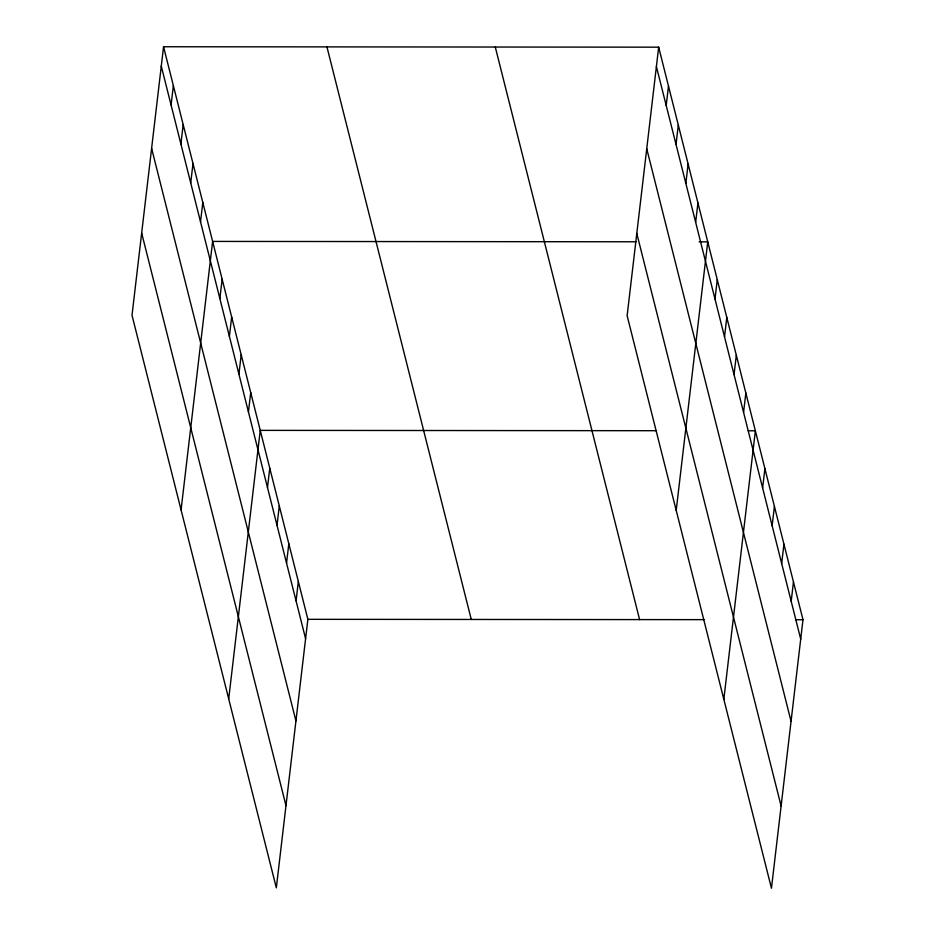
<?xml version="1.0" encoding="UTF-8"?>
<svg xmlns="http://www.w3.org/2000/svg" width="935" height="935" viewBox="0 0 935 935"><rect width="100%" height="100%" fill="white"/><g stroke="black" fill="none" stroke-linecap="round" stroke-linejoin="round"><path stroke-width="1.4" d="M163.555 46.75L132.01 315.27L276.328 887.829L307.872 619.321L163.555 46.75L658.672 47.171L802.99 619.73L771.457 888.25L627.128 315.679L658.672 47.171M171.082 105.071L173.361 85.681M180.899 144.002L183.178 124.624M190.717 182.944L192.996 163.555M200.522 221.875L202.802 202.486M181.074 509.937L212.619 241.417L636.081 241.779M219.865 298.592L222.144 279.214M229.391 336.39L231.67 317M238.916 374.175L241.195 354.786M248.441 411.961L250.72 392.583M228.701 698.889L260.246 430.369L656.475 430.708M267.492 487.544L269.771 468.154M277.017 525.33L279.296 505.952M286.542 563.127L288.822 543.738M296.068 600.913L298.347 581.523M666.211 105.491L668.49 86.102M676.028 144.422L678.307 125.033M685.846 183.353L688.113 163.976M695.652 222.296L697.931 202.907M676.204 510.358L707.748 241.838L699.146 241.838M714.995 299.013L717.274 279.635M724.52 336.799L726.799 317.421M734.045 374.596L736.324 355.207M743.57 412.382L745.849 392.992M723.83 699.298L755.375 430.79L748.199 430.778M762.621 487.965L764.9 468.575M772.146 525.75L774.414 506.361M781.672 563.536L783.939 544.158M791.197 601.334L793.464 581.944M307.872 619.321L704.102 619.648M795.825 619.73L802.99 619.73M656.393 66.549L800.722 639.119M646.74 148.77L791.057 721.329M636.793 233.469L781.111 806.04M495.281 47.031L639.598 619.601M326.946 46.89L471.263 619.449M161.276 66.14L305.593 638.698M151.61 148.349L295.927 720.92M141.664 233.049L285.981 805.619"/></g></svg>
